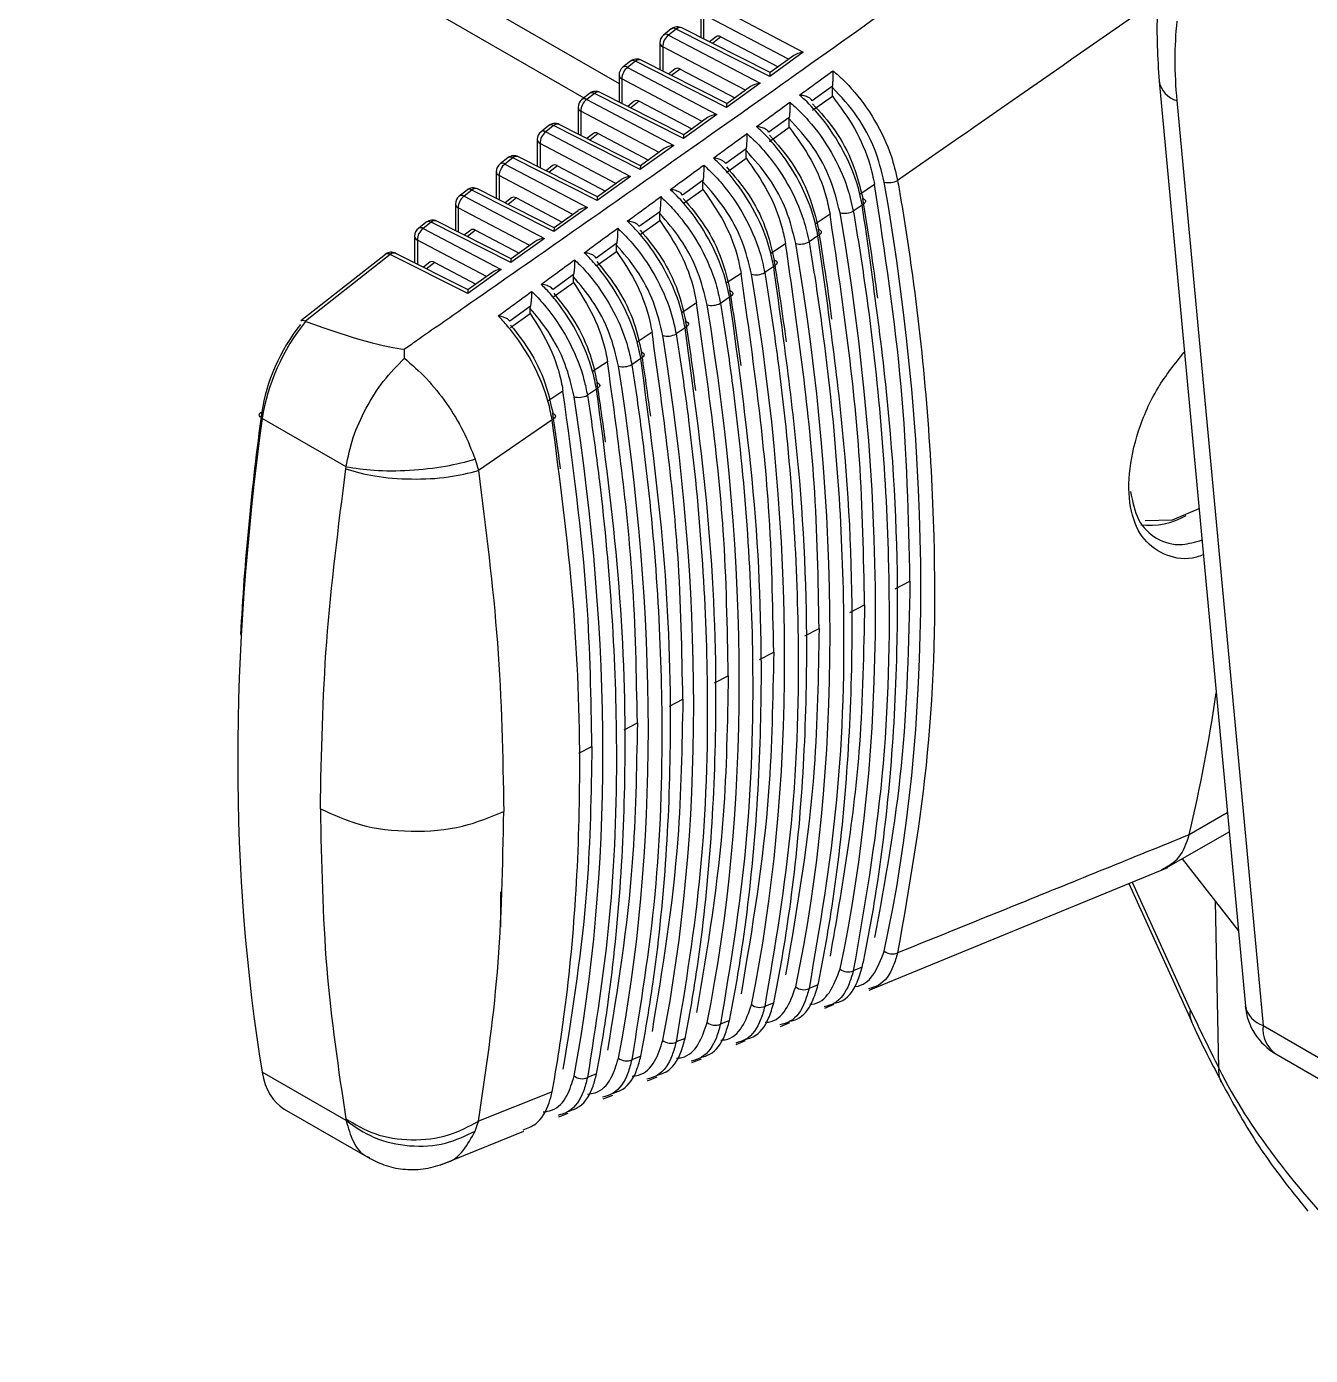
# Model space of a CAD drawing. Extents: x 11 to 120, y 2 to 94.
# Drawn here: x 84.204 to 85.508, y 13.135 to 14.484 of the extents above; entities that cross this region are included whole.
import ezdxf

# ---------------------------------------------------------------- set-up
doc = ezdxf.new("R2010")
doc.units = 0
doc.header["$MEASUREMENT"] = 0
doc.layers.add('OBJECT', color=7, linetype='CONTINUOUS')

msp = doc.modelspace()

# ---------------------------------------------------------------- linework, layer by layer
at = {"layer": 'OBJECT'}
for p, q in [((82.1959, 15.9332), (84.8059, 14.4265)), ((82.22, 15.884), (84.77, 14.4119)), ((84.889, 14.5007), (84.889, 14.4733)), ((84.8977, 14.5085), (84.993, 14.4583)), ((84.9781, 14.4512), (84.8918, 14.4967)), ((84.8918, 14.4967), (84.8918, 14.4718)), ((84.859, 14.482), (84.8512, 14.4758)), ((84.864, 14.4819), (84.8562, 14.4758)), ((84.8562, 14.4758), (84.9492, 14.4268)), ((84.959, 14.4338), (84.864, 14.4819)), ((84.9593, 14.4377), (84.8697, 14.483)), ((84.9045, 14.4741), (84.8978, 14.4688)), ((84.9094, 14.4741), (84.9008, 14.4673)), ((84.9094, 14.4741), (84.9674, 14.4435)), ((84.8474, 14.468), (84.8474, 14.4406)), ((84.9343, 14.4197), (84.8503, 14.4639)), ((84.8503, 14.4639), (84.8503, 14.4391)), ((84.993, 14.4583), (84.959, 14.4338)), ((84.8175, 14.4492), (84.8097, 14.4431)), ((84.8225, 14.4492), (84.8146, 14.443)), ((84.8146, 14.443), (84.9053, 14.3952)), ((84.9152, 14.4023), (84.8225, 14.4492)), ((84.9155, 14.4062), (84.8282, 14.4503)), ((84.9834, 14.455), (84.9593, 14.4377)), ((84.8059, 14.4352), (84.8059, 14.4079)), ((84.8904, 14.3881), (84.8087, 14.4312)), ((84.8087, 14.4312), (84.8087, 14.4065)), ((84.8629, 14.4414), (84.8563, 14.4361)), ((84.8679, 14.4413), (84.8593, 14.4346)), ((84.8679, 14.4413), (84.9236, 14.412)), ((84.776, 14.4165), (84.7681, 14.4104)), ((84.7809, 14.4165), (84.7731, 14.4103)), ((84.8713, 14.3708), (84.7809, 14.4165)), ((84.8717, 14.3746), (84.7867, 14.4176)), ((84.9492, 14.4268), (84.9152, 14.4023)), ((84.9396, 14.4235), (84.9155, 14.4061)), ((85.0226, 14.4239), (85.0021, 14.4089)), ((85.0226, 14.4227), (85.0226, 14.4239)), ((85.0226, 14.4137), (85.0226, 14.4227)), ((85.3545, 14.4289), (85.4422, 13.4893)), ((84.7643, 14.4025), (84.7643, 14.3752)), ((84.7731, 14.4103), (84.8615, 14.3637)), ((84.8214, 14.4086), (84.8147, 14.4034)), ((84.8263, 14.4086), (84.8178, 14.4019)), ((84.8263, 14.4086), (84.8797, 14.3804)), ((85.0026, 14.3994), (85.0226, 14.4137)), ((85.3725, 14.4092), (85.4602, 13.4696)), ((84.8466, 14.3566), (84.7672, 14.3985)), ((84.7672, 14.3985), (84.7672, 14.3738)), ((84.9053, 14.3952), (84.8713, 14.3708)), ((84.8958, 14.392), (84.8716, 14.3746)), ((84.9788, 14.392), (84.9582, 14.3771)), ((84.9787, 14.3907), (84.9788, 14.392)), ((84.9787, 14.3822), (84.9787, 14.3907)), ((84.7345, 14.3838), (84.7266, 14.3776)), ((84.7394, 14.3838), (84.7316, 14.3776)), ((84.7316, 14.3776), (84.8176, 14.3322)), ((84.8275, 14.3393), (84.7394, 14.3838)), ((84.8278, 14.3431), (84.7452, 14.3849)), ((84.7798, 14.3759), (84.7732, 14.3707)), ((84.7848, 14.3759), (84.7763, 14.3692)), ((84.7848, 14.3759), (84.8359, 14.3489)), ((84.9588, 14.3678), (84.9787, 14.3822)), ((84.7228, 14.3698), (84.7228, 14.3425)), ((84.8027, 14.3251), (84.7257, 14.3657)), ((84.7257, 14.3657), (84.7257, 14.3411)), ((84.8615, 14.3637), (84.8275, 14.3393)), ((84.693, 14.3511), (84.6851, 14.3449)), ((84.6979, 14.3511), (84.69, 14.3448)), ((84.7837, 14.3077), (84.6979, 14.3511)), ((84.784, 14.3116), (84.7037, 14.3522)), ((84.8519, 14.3605), (84.8278, 14.3431)), ((84.935, 14.3602), (84.9143, 14.3452)), ((84.9149, 14.3363), (84.9349, 14.3507)), ((84.9349, 14.3587), (84.935, 14.3602)), ((84.9349, 14.3507), (84.9349, 14.3587)), ((84.6812, 14.337), (84.6812, 14.3099)), ((84.69, 14.3448), (84.7738, 14.3007)), ((84.7383, 14.3432), (84.7317, 14.338)), ((84.7432, 14.3431), (84.7348, 14.3365)), ((84.7432, 14.3431), (84.792, 14.3174)), ((84.7589, 14.2936), (84.6841, 14.333)), ((84.6841, 14.333), (84.6841, 14.3084)), ((84.8176, 14.3322), (84.7837, 14.3077)), ((84.8081, 14.3289), (84.7839, 14.3116)), ((84.8912, 14.3283), (84.8704, 14.3132)), ((84.8911, 14.3267), (84.8912, 14.3283)), ((84.8911, 14.3191), (84.8911, 14.3267)), ((85.0655, 14.3239), (85.0505, 14.3139)), ((84.6515, 14.3184), (84.6435, 14.3122)), ((84.6564, 14.3184), (84.6485, 14.3121)), ((84.6485, 14.3121), (84.73, 14.2691)), ((84.7398, 14.2762), (84.6564, 14.3184)), ((84.7401, 14.2801), (84.6622, 14.3195)), ((84.6967, 14.3104), (84.6902, 14.3053)), ((84.7017, 14.3104), (84.6933, 14.3038)), ((84.7017, 14.3104), (84.7482, 14.2859)), ((84.8711, 14.3048), (84.8911, 14.3191)), ((84.6397, 14.3043), (84.6397, 14.2772)), ((84.7151, 14.262), (84.6426, 14.3003)), ((84.6426, 14.3003), (84.6426, 14.2757)), ((84.7738, 14.3007), (84.7398, 14.2762)), ((84.7642, 14.2974), (84.7401, 14.2801)), ((84.8474, 14.2964), (84.8265, 14.2812)), ((84.8472, 14.2946), (84.8474, 14.2964)), ((84.8472, 14.2876), (84.8472, 14.2946)), ((85.053, 14.3032), (85.0439, 14.2969)), ((84.61, 14.2857), (84.602, 14.2794)), ((84.6149, 14.2857), (84.6069, 14.2794)), ((84.696, 14.2447), (84.6149, 14.2857)), ((84.6963, 14.2486), (84.6207, 14.2868)), ((84.8272, 14.2733), (84.8472, 14.2876)), ((85.0203, 14.2938), (85.0053, 14.2838)), ((84.5982, 14.2716), (84.5982, 14.2445)), ((84.6712, 14.2305), (84.601, 14.2675)), ((84.601, 14.2675), (84.601, 14.243)), ((84.6069, 14.2794), (84.6861, 14.2376)), ((84.6552, 14.2777), (84.6487, 14.2726)), ((84.6601, 14.2777), (84.6518, 14.2711)), ((84.6601, 14.2777), (84.7044, 14.2543)), ((84.73, 14.2691), (84.696, 14.2447)), ((85.008, 14.272), (84.9989, 14.2657)), ((84.6525, 14.217), (84.5792, 14.2541)), ((84.7204, 14.2659), (84.6963, 14.2485)), ((84.8035, 14.2645), (84.7827, 14.2492)), ((84.7834, 14.2417), (84.8034, 14.2561)), ((84.8034, 14.2625), (84.8035, 14.2645)), ((84.8034, 14.2561), (84.8034, 14.2625)), ((84.9751, 14.2638), (84.9601, 14.2538)), ((84.5685, 14.253), (84.4827, 14.1854)), ((84.5734, 14.253), (84.4872, 14.1851)), ((84.6521, 14.2132), (84.5734, 14.253)), ((84.6136, 14.245), (84.6072, 14.2399)), ((84.6186, 14.2449), (84.6103, 14.2384)), ((84.6186, 14.2449), (84.6605, 14.2228)), ((84.963, 14.2408), (84.9539, 14.2345)), ((84.6861, 14.2376), (84.6521, 14.2132)), ((84.6766, 14.2344), (84.6524, 14.217)), ((84.7597, 14.2325), (84.7388, 14.2172)), ((84.7595, 14.2304), (84.7597, 14.2325)), ((84.7595, 14.2246), (84.7595, 14.2304)), ((84.9299, 14.2337), (84.9148, 14.2237)), ((84.7396, 14.2102), (84.7595, 14.2246)), ((84.7159, 14.2005), (84.6949, 14.1851)), ((84.7157, 14.1982), (84.7159, 14.2005)), ((84.8847, 14.2038), (84.8696, 14.1938)), ((84.9181, 14.2097), (84.9089, 14.2033)), ((84.6957, 14.1787), (84.7157, 14.193)), ((84.7157, 14.193), (84.7157, 14.1982)), ((84.4872, 14.1851), (84.4875, 14.1849)), ((84.8394, 14.1739), (84.8243, 14.1639)), ((84.873, 14.1785), (84.8639, 14.1722)), ((84.5878, 14.1476), (84.5879, 14.157)), ((84.828, 14.1474), (84.8188, 14.141)), ((84.7942, 14.144), (84.779, 14.134)), ((84.7489, 14.1142), (84.7335, 14.1041)), ((84.783, 14.1162), (84.7738, 14.1099)), ((84.5286, 14.0373), (84.4434, 14.0865)), ((84.7379, 14.0851), (84.663, 14.0334)), ((84.6597, 14.045), (84.663, 14.0334)), ((84.5283, 14.0351), (84.5286, 14.0373)), ((85.0864, 13.9132), (85.1015, 13.9211)), ((85.0405, 13.8894), (85.0553, 13.8971)), ((84.9946, 13.8656), (85.0091, 13.8731)), ((84.9487, 13.8417), (84.963, 13.8491)), ((84.9028, 13.8179), (84.9168, 13.8251)), ((84.857, 13.794), (84.8707, 13.8011)), ((84.8111, 13.7702), (84.8245, 13.7771)), ((84.7652, 13.7463), (84.7783, 13.7531)), ((85.4239, 13.6857), (85.3851, 13.6633)), ((85.3624, 13.6301), (85.4257, 13.6666)), ((85.3851, 13.6633), (85.3852, 13.6635)), ((85.378, 13.6391), (85.435, 13.5664)), ((85.06, 13.5058), (85.3634, 13.6301)), ((85.3238, 13.6139), (85.3874, 13.4742)), ((85.3272, 13.6152), (85.3863, 13.4856)), ((84.6856, 13.6057), (84.6856, 13.5698)), ((85.4152, 13.4265), (85.4118, 13.596)), ((85.053, 13.529), (85.0439, 13.5254)), ((85.008, 13.5109), (84.9989, 13.5073)), ((84.963, 13.4928), (84.9539, 13.4891)), ((85.015, 13.4874), (85.0245, 13.4913)), ((84.9181, 13.4747), (84.9089, 13.471)), ((84.9699, 13.4689), (84.9795, 13.4729)), ((85.4602, 13.4696), (85.6655, 13.3511)), ((84.873, 13.4566), (84.8639, 13.453)), ((84.9249, 13.4505), (84.9345, 13.4544)), ((84.828, 13.4386), (84.8188, 13.4349)), ((84.8799, 13.4321), (84.8895, 13.436)), ((85.4732, 13.441), (85.6784, 13.3225)), ((84.5286, 13.3731), (84.4434, 13.4223)), ((84.783, 13.4205), (84.7738, 13.4168)), ((84.8349, 13.4136), (84.8445, 13.4176)), ((84.7379, 13.4025), (84.663, 13.3725)), ((84.7898, 13.3952), (84.7995, 13.3991)), ((84.4657, 13.3849), (84.5524, 13.3349)), ((84.7446, 13.3769), (84.7543, 13.3808)), ((84.5283, 13.3749), (84.5286, 13.3731)), ((84.6597, 13.3625), (84.663, 13.3725)), ((84.6249, 13.3282), (84.7092, 13.3625))]:
    msp.add_line(p, q, dxfattribs=at)
at = {"layer": 'OBJECT', "flags": 128}
for points in [[(85.0536, 14.3097), (85.0548, 14.3092), (85.0557, 14.3085), (85.0562, 14.3077), (85.0563, 14.3068), (85.056, 14.3059), (85.0554, 14.305), (85.0543, 14.304), (85.053, 14.3032)], [(85.0086, 14.2786), (85.0098, 14.278), (85.0107, 14.2773), (85.0113, 14.2765), (85.0114, 14.2756), (85.0111, 14.2747), (85.0104, 14.2738), (85.0094, 14.2729), (85.008, 14.272)], [(84.9636, 14.2474), (84.9649, 14.2469), (84.9658, 14.2462), (84.9663, 14.2454), (84.9664, 14.2445), (84.9661, 14.2435), (84.9654, 14.2426), (84.9644, 14.2417), (84.963, 14.2408)], [(84.9186, 14.2163), (84.9199, 14.2157), (84.9208, 14.215), (84.9213, 14.2142), (84.9214, 14.2133), (84.9211, 14.2124), (84.9204, 14.2114), (84.9194, 14.2105), (84.9181, 14.2097)], [(84.8736, 14.1851), (84.8749, 14.1846), (84.8758, 14.1839), (84.8763, 14.183), (84.8764, 14.1821), (84.8761, 14.1812), (84.8754, 14.1803), (84.8744, 14.1793), (84.873, 14.1785)], [(84.8286, 14.154), (84.8298, 14.1534), (84.8307, 14.1527), (84.8312, 14.1519), (84.8314, 14.151), (84.8311, 14.1501), (84.8304, 14.1491), (84.8294, 14.1482), (84.828, 14.1474)], [(84.7835, 14.1229), (84.7848, 14.1223), (84.7857, 14.1216), (84.7862, 14.1208), (84.7863, 14.1199), (84.786, 14.1189), (84.7854, 14.118), (84.7843, 14.1171), (84.783, 14.1162)], [(84.4434, 14.0865), (84.4422, 14.0873), (84.4412, 14.0881), (84.4407, 14.089), (84.4404, 14.0899), (84.4405, 14.0908), (84.441, 14.0916), (84.4418, 14.0923), (84.4429, 14.0929)], [(84.7385, 14.0918), (84.7397, 14.0912), (84.7406, 14.0905), (84.7411, 14.0897), (84.7412, 14.0887), (84.741, 14.0878), (84.7403, 14.0868), (84.7393, 14.0859), (84.7379, 14.0851)], [(85.395, 13.9947), (85.368, 13.9829), (85.3404, 13.9823)]]:
    msp.add_lwpolyline(points, dxfattribs=at)
at = {"layer": 'OBJECT'}
for centre, radius, start, end in [((84.8652, 14.4741), 0.01, 63.1776, 128.2361), ((84.8574, 14.468), 0.01, 128.2361, 180), ((84.8651, 14.4639), 0.0149, 127.0592, 180.0148), ((84.8537, 14.472), 0.00458, 56.7364, 122.2366), ((84.8614, 14.4781), 0.00458, 56.7315, 122.2415), ((84.8677, 14.4779), 0.00551, 68.9319, 133.0209), ((84.8522, 14.4683), 0.00479, 184.1315, 246.5158), ((84.8159, 14.4352), 0.01, 128.2361, 180), ((84.8236, 14.4312), 0.0149, 127.0585, 180.0165), ((84.8121, 14.4392), 0.00458, 56.7373, 122.2385), ((84.8237, 14.4414), 0.01, 63.1776, 128.2361), ((84.8199, 14.4454), 0.00458, 56.7265, 122.2493), ((84.8262, 14.4452), 0.00551, 68.9102, 133.0411), ((84.8107, 14.4356), 0.00479, 184.133, 246.5154), ((84.7822, 14.4087), 0.01, 63.1776, 128.2361), ((84.7784, 14.4127), 0.00458, 56.7373, 122.2385), ((84.7847, 14.4125), 0.00551, 68.9143, 133.037), ((85.3804, 14.4345), 0.0265, 192.2412, 252.6954), ((84.7743, 14.4025), 0.01, 128.2361, 180), ((84.7691, 14.4028), 0.00479, 184.1315, 246.5158), ((84.782, 14.3985), 0.0149, 127.0574, 180.0166), ((84.7706, 14.4065), 0.00458, 56.7324, 122.2406), ((84.7328, 14.3698), 0.01, 128.2361, 180), ((84.7405, 14.3657), 0.0149, 127.0585, 180.0165), ((84.729, 14.3737), 0.00458, 56.7373, 122.2399), ((84.7407, 14.376), 0.01, 63.1776, 128.2361), ((84.7369, 14.38), 0.00458, 56.7216, 122.2514), ((84.7432, 14.3798), 0.00551, 68.9283, 133.0245), ((84.7276, 14.3701), 0.00479, 184.1287, 246.5197), ((84.6992, 14.3433), 0.01, 63.1776, 128.2361), ((84.6954, 14.3473), 0.00458, 56.7373, 122.2385), ((84.7017, 14.3471), 0.00551, 68.9314, 133.0199), ((84.6912, 14.337), 0.01, 128.2361, 180), ((84.686, 14.3374), 0.00479, 184.1315, 246.5158), ((84.699, 14.333), 0.0149, 127.0583, 180.0157), ((84.6875, 14.341), 0.00458, 56.7324, 122.2406), ((85.0799, 14.3455), 0.0195, 256.6442, 297.5168), ((84.6497, 14.3043), 0.01, 128.2361, 180), ((84.6574, 14.3003), 0.0149, 127.0568, 180.0172), ((84.646, 14.3083), 0.00458, 56.7373, 122.2385), ((84.6577, 14.3106), 0.01, 63.1776, 128.2361), ((84.6539, 14.3146), 0.00458, 56.7265, 122.2493), ((84.6602, 14.3144), 0.00551, 68.9102, 133.0411), ((84.6445, 14.3046), 0.00479, 184.1218, 246.5254), ((85.035, 14.3142), 0.0194, 256.4172, 297.4923), ((84.6162, 14.2779), 0.01, 63.1776, 128.2361), ((84.6124, 14.2818), 0.00458, 56.7373, 122.2385), ((84.6187, 14.2817), 0.00551, 68.9143, 133.037), ((84.6082, 14.2716), 0.01, 128.2361, 180), ((84.6029, 14.2719), 0.00479, 184.133, 246.5154), ((84.6159, 14.2675), 0.0149, 127.0585, 180.0165), ((84.6044, 14.2755), 0.00458, 56.7216, 122.2514), ((84.5746, 14.2452), 0.01, 63.1776, 128.2361), ((84.5771, 14.2491), 0.00536, 67.9, 134.0528), ((84.99, 14.2829), 0.0194, 256.1931, 297.4638), ((84.5709, 14.2491), 0.00458, 56.7324, 122.2406), ((84.9451, 14.2516), 0.0193, 255.9721, 297.4301), ((84.9001, 14.2204), 0.0192, 255.7463, 297.4039), ((84.8551, 14.1891), 0.0191, 255.5182, 297.376), ((84.8101, 14.1579), 0.019, 255.2957, 297.3459), ((84.7651, 14.1267), 0.0189, 255.0729, 297.314), ((85.345, 14.0518), 0.0739, 262.918, 300.1989), ((83.8689, 14.0257), 1.5589, 346.5629, 351.9542), ((85.0836, 13.5557), 0.0132, 231.1955, 293.3664), ((85.0387, 13.5375), 0.0133, 231.369, 293.3953), ((84.9937, 13.5194), 0.0133, 231.5417, 293.4272), ((84.9486, 13.5014), 0.0133, 231.7159, 293.4597), ((85.4039, 13.4815), 0.0181, 166.7255, 203.9117), ((85.5044, 13.4951), 0.0625, 185.333, 240.0027), ((85.4681, 13.495), 0.0265, 192.2412, 252.6955), ((84.9036, 13.4833), 0.0133, 231.8859, 293.4946), ((85.4903, 13.466), 0.0303, 173.0952, 235.5933), ((84.8586, 13.4652), 0.0134, 232.0655, 293.5238), ((84.8135, 13.4472), 0.0134, 232.2381, 293.5589), ((84.7684, 13.4291), 0.0134, 232.4152, 293.5914), ((85.4399, 13.4233), 0.0249, 172.7802, 206.9052)]:
    msp.add_arc(centre, radius, start, end, dxfattribs=at)
for centre, major_axis, ratio, start_param, end_param in [((85.6807, 14.2716), (-0.2198, 0.3789), 0.577378, 0.66984, 0.896178), ((84.9098, 14.4656), (-0.00494, 0.00879), 0.568104, 5.562304, 6.372114), ((84.9942, 14.4505), (0.0141, 0.001), 0.559485, 1.619644, 2.406669), ((84.8683, 14.4329), (-0.00494, 0.00879), 0.568104, 5.562304, 6.372114), ((84.9602, 14.426), (-0.0009, 0.0117), 0.071971, 0.043681, 0.830706), ((84.9504, 14.419), (0.0141, 0.001), 0.559485, 1.619644, 2.406669), ((84.8267, 14.4001), (-0.00494, 0.00879), 0.568104, 5.562304, 6.372114), ((84.9164, 14.3945), (-0.0009, 0.0117), 0.071971, 0.043681, 0.830706), ((84.9066, 14.3874), (0.0141, 0.001), 0.559485, 1.619644, 2.406669), ((84.7852, 14.3674), (-0.00494, 0.00879), 0.568104, 5.562304, 6.372114), ((84.8627, 14.3559), (0.0141, 0.001), 0.559485, 1.619644, 2.406669), ((84.8726, 14.363), (-0.0009, 0.0117), 0.071971, 0.043681, 0.830706), ((84.7436, 14.3347), (-0.00494, 0.00879), 0.568104, 5.562304, 6.372114), ((84.8287, 14.3315), (-0.0009, 0.0117), 0.071971, 0.043681, 0.830706), ((84.8189, 14.3244), (0.0141, 0.001), 0.559485, 1.619644, 2.406669), ((83.5308, 14.8121), (-1.1233, 1.9121), 0.582398, 3.705236, 4.140027), ((84.7021, 14.3019), (-0.00494, 0.00879), 0.568104, 5.562304, 6.372114), ((84.7849, 14.2999), (-0.0009, 0.0117), 0.071971, 0.043681, 0.830706), ((83.5353, 14.8163), (-1.094, 1.9283), 0.572321, 4.094067, 4.145875), ((84.775, 14.2929), (0.0141, 0.001), 0.559485, 1.619644, 2.406669), ((83.487, 14.7868), (-1.1217, 1.9093), 0.582398, 3.708599, 4.136664), ((84.6606, 14.2692), (-0.00494, 0.00879), 0.568104, 5.562304, 6.372114), ((84.7312, 14.2613), (0.0141, 0.001), 0.559485, 1.619644, 2.406669), ((84.741, 14.2684), (-0.0009, 0.0117), 0.071971, 0.043681, 0.830706), ((83.4914, 14.791), (-1.0924, 1.9255), 0.572321, 4.095586, 4.14251), ((83.4432, 14.7615), (-1.12, 1.9065), 0.582398, 3.71197, 4.133293), ((84.619, 14.2365), (-0.00494, 0.00879), 0.568104, 5.562304, 6.372114), ((84.6972, 14.2369), (-0.0009, 0.0117), 0.071971, 0.043681, 0.830706), ((83.4476, 14.7657), (-1.0908, 1.9226), 0.572321, 4.096306, 4.139138), ((84.6874, 14.2298), (0.0141, 0.001), 0.559485, 1.619644, 2.406669), ((83.3993, 14.7362), (-1.1184, 1.9037), 0.582398, 3.715349, 4.129914), ((84.6534, 14.2054), (-0.0009, 0.0117), 0.071971, 0.043681, 0.830706), ((83.4037, 14.7404), (-1.0892, 1.9198), 0.572321, 4.096404, 4.135757), ((83.3555, 14.7109), (-1.1167, 1.9009), 0.582398, 3.718736, 4.126527), ((84.5154, 14.1231), (0.0508, 0.0976), 0.546171, 1.229091, 2.150624), ((84.5228, 14.1193), (0.0558, 0.1063), 0.548821, 1.215786, 2.152407), ((82.993, 15.0024), (1.6104, -0.8416), 0.051024, 5.927291, 6.168405), ((83.3599, 14.7151), (-1.0876, 1.917), 0.572321, 4.096009, 4.132368), ((83.3116, 14.6856), (-1.1151, 1.898), 0.582398, 3.722132, 4.123132), ((83.3161, 14.6898), (-1.086, 1.9142), 0.572321, 4.095216, 4.128971), ((83.2678, 14.6603), (-1.1135, 1.8952), 0.582398, 3.725535, 4.119729), ((83.2722, 14.6645), (-1.0844, 1.9113), 0.572321, 4.094096, 4.125565), ((83.2239, 14.6349), (-1.1118, 1.8924), 0.582398, 3.728947, 4.116317), ((85.9185, 14.7091), (1.0353, 1.9881), 0.546171, 2.150624, 2.267536), ((85.9259, 14.7052), (1.0403, 1.9967), 0.546312, 2.150718, 2.514227), ((83.2284, 14.6391), (-1.0828, 1.9085), 0.572321, 4.092705, 4.122152), ((84.5228, 13.4905), (0.0558, 0.1063), 0.548821, 2.515915, 3.11964)]:
    msp.add_ellipse(centre, major_axis=major_axis, ratio=ratio, start_param=start_param, end_param=end_param, dxfattribs=at)
for points, knots in [([(84.5879, 14.157), (84.592, 14.1598), (84.6124, 14.1741), (84.6984, 14.234), (84.8637, 14.3494), (85.0112, 14.4541), (85.0938, 14.5128)], [0, 0, 0, 0, 0.024148, 0.120739, 0.507103, 1, 1, 1, 1]), ([(85.3538, 14.5125), (85.3069, 14.4798), (85.2187, 14.4183), (85.1303, 14.3569), (85.0889, 14.3281)], [0, 0, 0, 0, 0.5319324, 1, 1, 1, 1]), ([(85.3546, 14.5219), (85.3539, 14.5144), (85.3512, 14.4845), (85.3531, 14.4527), (85.3545, 14.4289)], [0, 0, 0, 0, 0.251372, 1, 1, 1, 1]), ([(84.9892, 14.4148), (84.9939, 14.4182), (85.0052, 14.4264), (85.0165, 14.4347), (85.0231, 14.4395)], [0, 0, 0, 0, 0.412559, 1, 1, 1, 1]), ([(85.0231, 14.4395), (85.0231, 14.4395), (85.0232, 14.4384), (85.0232, 14.4358), (85.0231, 14.4315), (85.0229, 14.4271), (85.0227, 14.4249), (85.0226, 14.4239)], [0, 0, 0, 0, 0.007749, 0.250693, 0.570356, 0.807216, 1, 1, 1, 1]), ([(85.0231, 14.4395), (85.025, 14.438), (85.0315, 14.4325), (85.0468, 14.4171), (85.0666, 14.3898), (85.0822, 14.3568), (85.087, 14.3364), (85.0889, 14.3281)], [0, 0, 0, 0, 0.0597752, 0.2071601, 0.5014107, 0.7959341, 1, 1, 1, 1]), ([(85.0754, 14.3265), (85.0726, 14.3377), (85.067, 14.3601), (85.0484, 14.395), (85.0314, 14.4132), (85.0226, 14.4227)], [0, 0, 0, 0, 0.324207, 0.64849, 1, 1, 1, 1]), ([(84.9455, 14.3828), (84.9502, 14.3863), (84.9615, 14.3945), (84.9728, 14.4028), (84.9794, 14.4076)], [0, 0, 0, 0, 0.412531, 1, 1, 1, 1]), ([(84.9794, 14.4076), (84.9794, 14.4076), (84.9794, 14.4066), (84.9795, 14.404), (84.9794, 14.3998), (84.9792, 14.3954), (84.9789, 14.3931), (84.9788, 14.392)], [0, 0, 0, 0, 0.007814, 0.231079, 0.559206, 0.802814, 1, 1, 1, 1]), ([(84.9794, 14.4076), (84.9812, 14.406), (84.9877, 14.4005), (85.0028, 14.3849), (85.0225, 14.3575), (85.0376, 14.3247), (85.0421, 14.3048), (85.0439, 14.2969)], [0, 0, 0, 0, 0.059496, 0.20846, 0.505894, 0.803609, 1, 1, 1, 1]), ([(85.053, 14.3032), (85.0517, 14.3092), (85.0479, 14.3272), (85.0348, 14.3586), (85.0149, 14.3888), (84.9988, 14.4064), (84.991, 14.4132), (84.9892, 14.4148)], [0, 0, 0, 0, 0.148505, 0.448597, 0.748256, 0.940445, 1, 1, 1, 1]), ([(85.0021, 14.4089), (85.0017, 14.4096), (85.0009, 14.4109), (84.9981, 14.4127), (84.9942, 14.4141), (84.9909, 14.4147), (84.9893, 14.4148), (84.9892, 14.4148)], [0, 0, 0, 0, 0.199293, 0.397083, 0.700898, 0.992019, 1, 1, 1, 1]), ([(85.0026, 14.406), (85.0105, 14.3972), (85.0263, 14.3797), (85.0449, 14.3451), (85.0506, 14.3218), (85.0536, 14.3097)], [0, 0, 0, 0, 0.324373, 0.648691, 1, 1, 1, 1]), ([(85.0226, 14.4137), (85.0306, 14.403), (85.0465, 14.3817), (85.0601, 14.3495), (85.0641, 14.3307), (85.0655, 14.3239)], [0, 0, 0, 0, 0.390005, 0.779955, 1, 1, 1, 1]), ([(85.0304, 14.2953), (85.0276, 14.3065), (85.0222, 14.3289), (85.0038, 14.3634), (84.9872, 14.3815), (84.9787, 14.3907)], [0, 0, 0, 0, 0.328087, 0.656252, 1, 1, 1, 1]), ([(84.9018, 14.3509), (84.9064, 14.3543), (84.9177, 14.3626), (84.929, 14.3708), (84.9357, 14.3757)], [0, 0, 0, 0, 0.412496, 1, 1, 1, 1]), ([(84.9357, 14.3757), (84.9357, 14.3756), (84.9357, 14.3747), (84.9357, 14.3722), (84.9356, 14.3681), (84.9354, 14.3636), (84.9351, 14.3612), (84.935, 14.3602)], [0, 0, 0, 0, 0.0078825, 0.2106168, 0.547452, 0.7981673, 1, 1, 1, 1]), ([(84.9357, 14.3757), (84.9375, 14.3741), (84.9439, 14.3684), (84.9589, 14.3527), (84.9783, 14.325), (84.9929, 14.2927), (84.9973, 14.2732), (84.9989, 14.2657)], [0, 0, 0, 0, 0.0592181, 0.2098317, 0.5105953, 0.8116536, 1, 1, 1, 1]), ([(85.008, 14.272), (85.0068, 14.278), (85.003, 14.296), (84.99, 14.3274), (84.9704, 14.3573), (84.9546, 14.3746), (84.9473, 14.3812), (84.9455, 14.3828)], [0, 0, 0, 0, 0.150135, 0.453531, 0.756488, 0.940721, 1, 1, 1, 1]), ([(84.9582, 14.3771), (84.9578, 14.3777), (84.9568, 14.3792), (84.9536, 14.381), (84.9497, 14.3823), (84.9468, 14.3827), (84.9455, 14.3828), (84.9455, 14.3828)], [0, 0, 0, 0, 0.203485, 0.450054, 0.7731, 0.99194, 1, 1, 1, 1]), ([(84.9787, 14.3822), (84.9866, 14.3714), (85.0024, 14.3498), (85.0152, 14.3181), (85.019, 14.3), (85.0203, 14.2938)], [0, 0, 0, 0, 0.397555, 0.795054, 1, 1, 1, 1]), ([(84.9588, 14.374), (84.9666, 14.3651), (84.9823, 14.3473), (85.0003, 14.3131), (85.0058, 14.2902), (85.0086, 14.2786)], [0, 0, 0, 0, 0.328437, 0.656814, 1, 1, 1, 1]), ([(84.963, 14.2408), (84.9618, 14.2468), (84.958, 14.2648), (84.9451, 14.2962), (84.9259, 14.3257), (84.9105, 14.3428), (84.9035, 14.3493), (84.9018, 14.3509)], [0, 0, 0, 0, 0.151845, 0.458695, 0.765102, 0.940995, 1, 1, 1, 1]), ([(84.9143, 14.3452), (84.9139, 14.3458), (84.9129, 14.3472), (84.9096, 14.3491), (84.9058, 14.3503), (84.9029, 14.3508), (84.9018, 14.3509), (84.9018, 14.3509)], [0, 0, 0, 0, 0.20748, 0.460446, 0.790801, 0.991849, 1, 1, 1, 1]), ([(84.9854, 14.2641), (84.9827, 14.2753), (84.9773, 14.2978), (84.9592, 14.3318), (84.943, 14.3497), (84.9349, 14.3587)], [0, 0, 0, 0, 0.332168, 0.664412, 1, 1, 1, 1]), ([(84.9349, 14.3507), (84.9427, 14.3398), (84.9582, 14.3179), (84.9704, 14.2868), (84.974, 14.2693), (84.9751, 14.2638)], [0, 0, 0, 0, 0.405542, 0.811028, 1, 1, 1, 1]), ([(84.858, 14.3189), (84.8627, 14.3223), (84.874, 14.3306), (84.8853, 14.3388), (84.8919, 14.3437)], [0, 0, 0, 0, 0.412465, 1, 1, 1, 1]), ([(84.8919, 14.3437), (84.8919, 14.3437), (84.892, 14.3428), (84.892, 14.3404), (84.8919, 14.3363), (84.8916, 14.3318), (84.8913, 14.3294), (84.8912, 14.3283)], [0, 0, 0, 0, 0.0079497, 0.1892667, 0.5350694, 0.7932451, 1, 1, 1, 1]), ([(84.8919, 14.3437), (84.8937, 14.3421), (84.9001, 14.3364), (84.915, 14.3205), (84.9341, 14.2926), (84.9483, 14.2606), (84.9524, 14.2416), (84.9539, 14.2345)], [0, 0, 0, 0, 0.058943, 0.211284, 0.515533, 0.820091, 1, 1, 1, 1]), ([(84.9149, 14.342), (84.9227, 14.333), (84.9383, 14.315), (84.9558, 14.281), (84.961, 14.2586), (84.9636, 14.2474)], [0, 0, 0, 0, 0.332714, 0.665367, 1, 1, 1, 1]), ([(84.9404, 14.2329), (84.9377, 14.2442), (84.9323, 14.2666), (84.9145, 14.3002), (84.8988, 14.318), (84.8911, 14.3267)], [0, 0, 0, 0, 0.336461, 0.673002, 1, 1, 1, 1]), ([(85.1015, 13.9211), (85.1, 13.9863), (85.097, 14.1166), (85.076, 14.2549), (85.0655, 14.3239)], [0, 0, 0, 0, 0.500491, 1, 1, 1, 1]), ([(85.0889, 14.3281), (85.0899, 14.3222), (85.095, 14.2928), (85.1139, 14.1695), (85.1297, 13.9773), (85.1241, 13.7435), (85.1006, 13.6102), (85.0889, 13.5435)], [0, 0, 0, 0, 0.0206636, 0.1033312, 0.4348087, 0.7174044, 1, 1, 1, 1]), ([(84.8143, 14.2868), (84.819, 14.2902), (84.8303, 14.2985), (84.8416, 14.3068), (84.8482, 14.3117)], [0, 0, 0, 0, 0.412428, 1, 1, 1, 1]), ([(84.8482, 14.3117), (84.8482, 14.3116), (84.8482, 14.3109), (84.8482, 14.3086), (84.8481, 14.3046), (84.8478, 14.2999), (84.8475, 14.2975), (84.8474, 14.2964)], [0, 0, 0, 0, 0.008027, 0.167041, 0.522006, 0.788055, 1, 1, 1, 1]), ([(84.8482, 14.3117), (84.8499, 14.3101), (84.8562, 14.3043), (84.871, 14.2882), (84.89, 14.2601), (84.9036, 14.2285), (84.9075, 14.21), (84.9089, 14.2033)], [0, 0, 0, 0, 0.0586706, 0.212823, 0.5207278, 0.8289547, 1, 1, 1, 1]), ([(84.9181, 14.2097), (84.9168, 14.2156), (84.9131, 14.2337), (84.9003, 14.265), (84.8813, 14.2942), (84.8664, 14.311), (84.8597, 14.3173), (84.858, 14.3189)], [0, 0, 0, 0, 0.1536344, 0.4641048, 0.7741282, 0.941266, 1, 1, 1, 1]), ([(84.8704, 14.3132), (84.87, 14.3139), (84.869, 14.3153), (84.8657, 14.3172), (84.8618, 14.3184), (84.8591, 14.3188), (84.8581, 14.3189), (84.858, 14.3189)], [0, 0, 0, 0, 0.211696, 0.471314, 0.809145, 0.991767, 1, 1, 1, 1]), ([(84.8711, 14.3099), (84.8788, 14.3008), (84.8942, 14.2826), (84.9111, 14.2489), (84.9162, 14.227), (84.9186, 14.2163)], [0, 0, 0, 0, 0.337222, 0.674381, 1, 1, 1, 1]), ([(84.8911, 14.3191), (84.8987, 14.3081), (84.914, 14.2861), (84.9256, 14.2556), (84.9289, 14.2387), (84.9299, 14.2337)], [0, 0, 0, 0, 0.414011, 0.827965, 1, 1, 1, 1]), ([(84.8954, 14.2018), (84.8927, 14.213), (84.8874, 14.2354), (84.8699, 14.2687), (84.8546, 14.2862), (84.8472, 14.2946)], [0, 0, 0, 0, 0.3409859, 0.6820537, 1, 1, 1, 1]), ([(85.0439, 14.2969), (85.0449, 14.291), (85.0499, 14.2616), (85.0685, 14.1385), (85.0836, 13.9488), (85.0777, 13.7197), (85.0552, 13.5901), (85.0439, 13.5254)], [0, 0, 0, 0, 0.021019, 0.105106, 0.44228, 0.72114, 1, 1, 1, 1]), ([(85.053, 13.529), (85.054, 13.5338), (85.0589, 13.5575), (85.0772, 13.6593), (85.0921, 13.8321), (85.0864, 14.0688), (85.0641, 14.2251), (85.053, 14.3032)], [0, 0, 0, 0, 0.0209466, 0.1047452, 0.4407597, 0.7203798, 1, 1, 1, 1]), ([(84.873, 14.1785), (84.8718, 14.1845), (84.8682, 14.2025), (84.8554, 14.2339), (84.8368, 14.2627), (84.8222, 14.2792), (84.816, 14.2852), (84.8143, 14.2868)], [0, 0, 0, 0, 0.1555102, 0.469778, 0.7835905, 0.9415333, 1, 1, 1, 1]), ([(84.8265, 14.2812), (84.8261, 14.2819), (84.8251, 14.2833), (84.8217, 14.2852), (84.8179, 14.2863), (84.8152, 14.2867), (84.8143, 14.2868), (84.8143, 14.2868)], [0, 0, 0, 0, 0.216118, 0.482656, 0.828148, 0.991661, 1, 1, 1, 1]), ([(84.8472, 14.2876), (84.8548, 14.2765), (84.8699, 14.2542), (84.8807, 14.2244), (84.8838, 14.2081), (84.8847, 14.2038)], [0, 0, 0, 0, 0.423013, 0.845962, 1, 1, 1, 1]), ([(85.0553, 13.8971), (85.0544, 13.9459), (85.0522, 14.0739), (85.0325, 14.2098), (85.0203, 14.2938)], [0, 0, 0, 0, 0.38188, 1, 1, 1, 1]), ([(84.7706, 14.2547), (84.7752, 14.2582), (84.7865, 14.2665), (84.7978, 14.2748), (84.8045, 14.2796)], [0, 0, 0, 0, 0.412395, 1, 1, 1, 1]), ([(84.8045, 14.2796), (84.8045, 14.2796), (84.8045, 14.279), (84.8045, 14.2767), (84.8044, 14.2728), (84.804, 14.2681), (84.8037, 14.2656), (84.8035, 14.2645)], [0, 0, 0, 0, 0.008103, 0.143838, 0.508237, 0.782538, 1, 1, 1, 1]), ([(84.8045, 14.2796), (84.8062, 14.278), (84.8124, 14.2722), (84.8271, 14.2559), (84.8458, 14.2276), (84.8588, 14.1964), (84.8626, 14.1783), (84.8639, 14.1722)], [0, 0, 0, 0, 0.058402, 0.214452, 0.526192, 0.838269, 1, 1, 1, 1]), ([(84.8272, 14.2778), (84.8349, 14.2686), (84.8502, 14.2501), (84.8665, 14.2168), (84.8713, 14.1954), (84.8736, 14.1851)], [0, 0, 0, 0, 0.341979, 0.68389, 1, 1, 1, 1]), ([(85.008, 13.5109), (85.009, 13.5157), (85.0138, 13.5395), (85.0318, 13.6416), (85.046, 13.8126), (85.04, 14.0449), (85.0187, 14.1963), (85.008, 14.272)], [0, 0, 0, 0, 0.021311, 0.106568, 0.448432, 0.724216, 1, 1, 1, 1]), ([(84.828, 14.1474), (84.8268, 14.1533), (84.8232, 14.1713), (84.8105, 14.2027), (84.7922, 14.2311), (84.778, 14.2474), (84.7722, 14.2531), (84.7706, 14.2547)], [0, 0, 0, 0, 0.157483, 0.475733, 0.793525, 0.941799, 1, 1, 1, 1]), ([(84.7827, 14.2492), (84.7822, 14.2499), (84.7811, 14.2513), (84.7777, 14.2532), (84.774, 14.2543), (84.7714, 14.2547), (84.7706, 14.2547), (84.7706, 14.2547)], [0, 0, 0, 0, 0.220763, 0.494549, 0.847831, 0.991565, 1, 1, 1, 1]), ([(84.8503, 14.1706), (84.8477, 14.1818), (84.8425, 14.2043), (84.8253, 14.2371), (84.8104, 14.2544), (84.8034, 14.2625)], [0, 0, 0, 0, 0.345759, 0.691604, 1, 1, 1, 1]), ([(84.8034, 14.2561), (84.8108, 14.2448), (84.8257, 14.2224), (84.8358, 14.1932), (84.8387, 14.1776), (84.8394, 14.1739)], [0, 0, 0, 0, 0.4326, 0.86514, 1, 1, 1, 1]), ([(85.0091, 13.8731), (85.0083, 13.9219), (85.0061, 14.0479), (84.9869, 14.1818), (84.9751, 14.2638)], [0, 0, 0, 0, 0.387367, 1, 1, 1, 1]), ([(84.9989, 14.2657), (84.9999, 14.2598), (85.0048, 14.2304), (85.0231, 14.1074), (85.0374, 13.9203), (85.0313, 13.6959), (85.0097, 13.5701), (84.9989, 13.5073)], [0, 0, 0, 0, 0.021386, 0.106942, 0.450009, 0.725004, 1, 1, 1, 1]), ([(84.7268, 14.2226), (84.7315, 14.2261), (84.7428, 14.2344), (84.7541, 14.2427), (84.7608, 14.2475)], [0, 0, 0, 0, 0.412352, 1, 1, 1, 1]), ([(84.7608, 14.2475), (84.7608, 14.2475), (84.7608, 14.247), (84.7608, 14.2448), (84.7606, 14.241), (84.7603, 14.2362), (84.7599, 14.2336), (84.7597, 14.2325)], [0, 0, 0, 0, 0.008214, 0.11971, 0.493733, 0.77673, 1, 1, 1, 1]), ([(84.7608, 14.2475), (84.7624, 14.2459), (84.7686, 14.24), (84.7831, 14.2236), (84.8016, 14.1951), (84.8141, 14.1643), (84.8177, 14.1467), (84.8188, 14.141)], [0, 0, 0, 0, 0.058136, 0.216179, 0.531949, 0.848067, 1, 1, 1, 1]), ([(84.7834, 14.2457), (84.791, 14.2363), (84.8062, 14.2176), (84.8219, 14.1847), (84.8264, 14.1638), (84.8286, 14.154)], [0, 0, 0, 0, 0.347004, 0.693942, 1, 1, 1, 1]), ([(84.963, 13.4928), (84.964, 13.4976), (84.9688, 13.5214), (84.9864, 13.6238), (84.9999, 13.7931), (84.9936, 14.0211), (84.9732, 14.1676), (84.963, 14.2408)], [0, 0, 0, 0, 0.0216885, 0.1084547, 0.456373, 0.7281864, 1, 1, 1, 1]), ([(84.8053, 14.1395), (84.8027, 14.1507), (84.7975, 14.1731), (84.7806, 14.2054), (84.7662, 14.2226), (84.7595, 14.2304)], [0, 0, 0, 0, 0.350807, 0.701697, 1, 1, 1, 1]), ([(84.963, 13.8491), (84.9621, 13.8979), (84.9599, 14.022), (84.9412, 14.1538), (84.9299, 14.2337)], [0, 0, 0, 0, 0.393082, 1, 1, 1, 1]), ([(84.9539, 14.2345), (84.9549, 14.2287), (84.9597, 14.1993), (84.9776, 14.0764), (84.9913, 13.8918), (84.9848, 13.6721), (84.9642, 13.5501), (84.9539, 13.4891)], [0, 0, 0, 0, 0.021766, 0.108843, 0.45801, 0.729005, 1, 1, 1, 1]), ([(84.6831, 14.1905), (84.6878, 14.1939), (84.6991, 14.2022), (84.7104, 14.2105), (84.717, 14.2154)], [0, 0, 0, 0, 0.412313, 1, 1, 1, 1]), ([(84.717, 14.2154), (84.717, 14.2154), (84.717, 14.215), (84.717, 14.2129), (84.7169, 14.2091), (84.7165, 14.2043), (84.7161, 14.2017), (84.7159, 14.2005)], [0, 0, 0, 0, 0.008288, 0.094565, 0.478398, 0.770551, 1, 1, 1, 1]), ([(84.717, 14.2154), (84.7187, 14.2138), (84.7248, 14.2078), (84.7391, 14.1912), (84.7574, 14.1626), (84.7693, 14.1322), (84.7727, 14.1151), (84.7738, 14.1099)], [0, 0, 0, 0, 0.0578731, 0.218012, 0.5380172, 0.8583869, 1, 1, 1, 1]), ([(84.783, 14.1162), (84.7818, 14.1222), (84.7782, 14.1401), (84.7656, 14.1716), (84.7476, 14.1996), (84.7339, 14.2156), (84.7285, 14.221), (84.7268, 14.2226)], [0, 0, 0, 0, 0.159552, 0.48199, 0.803962, 0.94206, 1, 1, 1, 1]), ([(84.7388, 14.2172), (84.7383, 14.2178), (84.7372, 14.2192), (84.7337, 14.2211), (84.73, 14.2222), (84.7276, 14.2225), (84.7269, 14.2226), (84.7268, 14.2226)], [0, 0, 0, 0, 0.225627, 0.506972, 0.868213, 0.991459, 1, 1, 1, 1]), ([(84.7396, 14.2135), (84.7471, 14.2041), (84.7621, 14.1851), (84.7772, 14.1526), (84.7816, 14.1322), (84.7835, 14.1229)], [0, 0, 0, 0, 0.3523261, 0.704581, 1, 1, 1, 1]), ([(84.7595, 14.2246), (84.7668, 14.2132), (84.7814, 14.1905), (84.7909, 14.162), (84.7936, 14.1471), (84.7942, 14.144)], [0, 0, 0, 0, 0.442846, 0.885629, 1, 1, 1, 1]), ([(84.9168, 13.8251), (84.916, 13.8739), (84.9138, 13.9962), (84.8956, 14.1258), (84.8847, 14.2038)], [0, 0, 0, 0, 0.399041, 1, 1, 1, 1]), ([(84.9089, 14.2033), (84.9099, 14.1975), (84.9146, 14.1681), (84.9322, 14.0454), (84.9451, 13.8634), (84.9384, 13.6483), (84.9187, 13.5301), (84.9089, 13.471)], [0, 0, 0, 0, 0.02216, 0.110812, 0.466297, 0.733148, 1, 1, 1, 1]), ([(84.9181, 13.4747), (84.919, 13.4795), (84.9237, 13.5034), (84.941, 13.606), (84.9538, 13.7736), (84.9473, 13.9972), (84.9278, 14.1389), (84.9181, 14.2097)], [0, 0, 0, 0, 0.022079, 0.110409, 0.464597, 0.732299, 1, 1, 1, 1]), ([(84.7379, 14.0851), (84.7367, 14.091), (84.7332, 14.109), (84.7206, 14.1404), (84.703, 14.1681), (84.6897, 14.1837), (84.6847, 14.1889), (84.6831, 14.1905)], [0, 0, 0, 0, 0.161729, 0.488571, 0.814942, 0.942319, 1, 1, 1, 1]), ([(84.6949, 14.1851), (84.6943, 14.1858), (84.6932, 14.1872), (84.6896, 14.189), (84.686, 14.19), (84.6837, 14.1904), (84.6832, 14.1905), (84.6831, 14.1905)], [0, 0, 0, 0, 0.236909, 0.528785, 0.900012, 0.991346, 1, 1, 1, 1]), ([(84.7602, 14.1084), (84.7576, 14.1196), (84.7525, 14.142), (84.7359, 14.1738), (84.7219, 14.1907), (84.7157, 14.1982)], [0, 0, 0, 0, 0.356147, 0.712376, 1, 1, 1, 1]), ([(84.7157, 14.193), (84.7229, 14.1816), (84.7372, 14.1587), (84.746, 14.1309), (84.7485, 14.1166), (84.7489, 14.1142)], [0, 0, 0, 0, 0.453827, 0.90759, 1, 1, 1, 1]), ([(84.4872, 14.1851), (84.4864, 14.1854), (84.4849, 14.186), (84.4833, 14.186), (84.4829, 14.1855), (84.4828, 14.1853)], [0, 0, 0, 0, 0.4113638, 0.8226332, 1, 1, 1, 1]), ([(84.6957, 14.1813), (84.7032, 14.1717), (84.718, 14.1526), (84.7325, 14.1204), (84.7366, 14.1006), (84.7385, 14.0918)], [0, 0, 0, 0, 0.357965, 0.715857, 1, 1, 1, 1]), ([(84.8707, 13.8011), (84.8698, 13.8499), (84.8677, 13.9703), (84.85, 14.098), (84.8394, 14.1739)], [0, 0, 0, 0, 0.4052593, 1, 1, 1, 1]), ([(84.873, 13.4566), (84.874, 13.4614), (84.8786, 13.4854), (84.8955, 13.5883), (84.9077, 13.7541), (84.9009, 13.9734), (84.8823, 14.1101), (84.873, 14.1785)], [0, 0, 0, 0, 0.022484, 0.112433, 0.473119, 0.736559, 1, 1, 1, 1]), ([(84.8639, 14.1722), (84.8648, 14.1663), (84.8695, 14.137), (84.8867, 14.0143), (84.899, 13.8349), (84.892, 13.6245), (84.8733, 13.5101), (84.8639, 13.453)], [0, 0, 0, 0, 0.022568, 0.112852, 0.474885, 0.737443, 1, 1, 1, 1]), ([(84.5286, 14.0373), (84.5306, 14.0471), (84.5347, 14.0669), (84.5482, 14.097), (84.566, 14.1253), (84.5805, 14.1402), (84.5878, 14.1476)], [0, 0, 0, 0, 0.250001, 0.499999, 0.750001, 1, 1, 1, 1]), ([(84.5878, 14.1476), (84.5954, 14.141), (84.6105, 14.1279), (84.6311, 14.1019), (84.6485, 14.0735), (84.656, 14.0545), (84.6597, 14.045)], [0, 0, 0, 0, 0.2499997, 0.4999993, 0.7500001, 1, 1, 1, 1]), ([(84.828, 13.4386), (84.8289, 13.4434), (84.8334, 13.4674), (84.8501, 13.5706), (84.8616, 13.7346), (84.8545, 13.9495), (84.8368, 14.0814), (84.828, 14.1474)], [0, 0, 0, 0, 0.022904, 0.114532, 0.481956, 0.740978, 1, 1, 1, 1]), ([(85.3994, 13.9479), (85.3971, 13.947), (85.3832, 13.9419), (85.3612, 13.946), (85.3379, 13.9614), (85.3247, 13.9907), (85.3226, 14.0295), (85.3321, 14.0736), (85.3513, 14.1178), (85.3708, 14.142), (85.3802, 14.1538)], [0, 0, 0, 0, 0.02735, 0.166448, 0.305711, 0.445603, 0.586056, 0.726751, 0.867348, 1, 1, 1, 1]), ([(84.8245, 13.7771), (84.8236, 13.826), (84.8215, 13.9445), (84.8043, 14.0701), (84.7942, 14.144)], [0, 0, 0, 0, 0.411755, 1, 1, 1, 1]), ([(84.8188, 14.141), (84.8198, 14.1351), (84.8243, 14.1058), (84.8412, 13.9833), (84.8528, 13.8064), (84.8456, 13.6007), (84.8277, 13.4901), (84.8188, 13.4349)], [0, 0, 0, 0, 0.022991, 0.114969, 0.483793, 0.741896, 1, 1, 1, 1]), ([(84.7783, 13.7531), (84.7775, 13.802), (84.7754, 13.9188), (84.7587, 14.0424), (84.7489, 14.1142)], [0, 0, 0, 0, 0.418548, 1, 1, 1, 1]), ([(84.7738, 14.1099), (84.7747, 14.104), (84.7792, 14.0747), (84.7957, 13.9523), (84.8066, 13.778), (84.7991, 13.5768), (84.7822, 13.4702), (84.7738, 13.4168)], [0, 0, 0, 0, 0.02343, 0.117164, 0.493037, 0.746519, 1, 1, 1, 1]), ([(84.783, 13.4205), (84.7839, 13.4253), (84.7883, 13.4494), (84.8046, 13.5529), (84.8154, 13.7151), (84.8082, 13.9257), (84.7914, 14.0527), (84.783, 14.1162)], [0, 0, 0, 0, 0.023339, 0.116711, 0.491126, 0.745563, 1, 1, 1, 1]), ([(84.7379, 13.4025), (84.7388, 13.4073), (84.7431, 13.4315), (84.7591, 13.5351), (84.7693, 13.6956), (84.7618, 13.9018), (84.7459, 14.024), (84.7379, 14.0851)], [0, 0, 0, 0, 0.0237916, 0.1189728, 0.500647, 0.7503236, 1, 1, 1, 1]), ([(84.5286, 14.0373), (84.5377, 14.0359), (84.5566, 14.0329), (84.5929, 14.0333), (84.6298, 14.0372), (84.65, 14.0424), (84.6597, 14.045)], [0, 0, 0, 0, 0.241561, 0.499999, 0.758437, 1, 1, 1, 1]), ([(84.5024, 13.69), (84.5035, 13.746), (84.5057, 13.858), (84.5208, 13.9761), (84.5283, 14.0351)], [0, 0, 0, 0, 0.5, 1, 1, 1, 1]), ([(84.5283, 14.0351), (84.5377, 14.0324), (84.5573, 14.0269), (84.5949, 14.0241), (84.6329, 14.0259), (84.6532, 14.031), (84.663, 14.0334)], [0, 0, 0, 0, 0.24117, 0.5, 0.758828, 1, 1, 1, 1]), ([(84.663, 14.0334), (84.6705, 13.9745), (84.6856, 13.8559), (84.6877, 13.7437), (84.6888, 13.6872)], [0, 0, 0, 0, 0.496376, 1, 1, 1, 1]), ([(85.3255, 14.0121), (85.3276, 14.002), (85.3319, 13.9812), (85.351, 13.9631), (85.3738, 13.9559), (85.3913, 13.9609), (85.398, 13.9628)], [0, 0, 0, 0, 0.264918, 0.54458, 0.824297, 1, 1, 1, 1]), ([(85.1015, 13.9211), (85.1, 13.8576), (85.097, 13.7307), (85.076, 13.6162), (85.0655, 13.559)], [0, 0, 0, 0, 0.500491, 1, 1, 1, 1]), ([(85.0553, 13.8971), (85.0544, 13.8492), (85.0522, 13.7239), (85.0325, 13.6103), (85.0203, 13.5401)], [0, 0, 0, 0, 0.38188, 1, 1, 1, 1]), ([(85.0091, 13.8731), (85.0083, 13.8253), (85.0061, 13.7018), (84.9869, 13.5897), (84.9751, 13.5211)], [0, 0, 0, 0, 0.387367, 1, 1, 1, 1]), ([(84.963, 13.8491), (84.9621, 13.8013), (84.9599, 13.6796), (84.9412, 13.5691), (84.9299, 13.502)], [0, 0, 0, 0, 0.393082, 1, 1, 1, 1]), ([(84.9168, 13.8251), (84.916, 13.7773), (84.9138, 13.6575), (84.8956, 13.5485), (84.8847, 13.4829)], [0, 0, 0, 0, 0.399041, 1, 1, 1, 1]), ([(84.8707, 13.8011), (84.8698, 13.7533), (84.8677, 13.6353), (84.85, 13.5278), (84.8394, 13.4638)], [0, 0, 0, 0, 0.4052593, 1, 1, 1, 1]), ([(84.8245, 13.7771), (84.8236, 13.7293), (84.8215, 13.6131), (84.8043, 13.507), (84.7942, 13.4447)], [0, 0, 0, 0, 0.411755, 1, 1, 1, 1]), ([(84.7783, 13.7531), (84.7775, 13.7053), (84.7754, 13.5908), (84.7587, 13.4863), (84.7489, 13.4254)], [0, 0, 0, 0, 0.418548, 1, 1, 1, 1]), ([(84.5024, 13.69), (84.5153, 13.684), (84.5422, 13.6715), (84.5946, 13.6653), (84.6474, 13.6699), (84.6754, 13.6816), (84.6888, 13.6872)], [0, 0, 0, 0, 0.240773, 0.5, 0.759226, 1, 1, 1, 1]), ([(84.5024, 13.69), (84.5035, 13.6353), (84.5057, 13.5259), (84.5208, 13.4252), (84.5283, 13.3749)], [0, 0, 0, 0, 0.5, 1, 1, 1, 1]), ([(84.663, 13.3725), (84.6705, 13.4223), (84.6856, 13.5225), (84.6877, 13.6321), (84.6888, 13.6872)], [0, 0, 0, 0, 0.496376, 1, 1, 1, 1]), ([(85.3852, 13.6635), (85.3278, 13.6402), (85.2291, 13.6001), (85.1303, 13.5602), (85.0889, 13.5435)], [0, 0, 0, 0, 0.58145, 1, 1, 1, 1]), ([(85.3572, 13.6281), (85.3636, 13.6316), (85.3768, 13.6387), (85.3823, 13.655), (85.3851, 13.6633)], [0, 0, 0, 0, 0.4915933, 1, 1, 1, 1]), ([(85.0447, 13.5095), (85.0451, 13.5095), (85.0533, 13.5096), (85.0659, 13.5203), (85.0721, 13.5367), (85.0754, 13.5453)], [0, 0, 0, 0, 0.023078, 0.484566, 1, 1, 1, 1]), ([(85.0889, 13.5435), (85.0876, 13.539), (85.0835, 13.5253), (85.074, 13.5111), (85.0628, 13.508), (85.0595, 13.5071)], [0, 0, 0, 0, 0.257655, 0.777097, 1, 1, 1, 1]), ([(84.9996, 13.4913), (85.0004, 13.4913), (85.0089, 13.4915), (85.0214, 13.5025), (85.0273, 13.5188), (85.0304, 13.5272)], [0, 0, 0, 0, 0.044312, 0.503865, 1, 1, 1, 1]), ([(85.0439, 13.5254), (85.0426, 13.5208), (85.0386, 13.5071), (85.0291, 13.4928), (85.0179, 13.4897), (85.0144, 13.4887)], [0, 0, 0, 0, 0.256322, 0.773094, 1, 1, 1, 1]), ([(85.0242, 13.4923), (85.0264, 13.4928), (85.0364, 13.4949), (85.0466, 13.5083), (85.0511, 13.5231), (85.053, 13.529)], [0, 0, 0, 0, 0.1455101, 0.6591383, 1, 1, 1, 1]), ([(84.9545, 13.4731), (84.9556, 13.4731), (84.9644, 13.4735), (84.9768, 13.4848), (84.9825, 13.5008), (84.9854, 13.509)], [0, 0, 0, 0, 0.065779, 0.523428, 1, 1, 1, 1]), ([(84.9989, 13.5073), (84.9976, 13.5027), (84.9937, 13.4889), (84.9842, 13.4745), (84.9729, 13.4713), (84.9694, 13.4703)], [0, 0, 0, 0, 0.255062, 0.769307, 1, 1, 1, 1]), ([(84.9791, 13.474), (84.9816, 13.4746), (84.9919, 13.477), (85.0019, 13.4906), (85.0063, 13.5052), (85.008, 13.5109)], [0, 0, 0, 0, 0.16692, 0.678095, 1, 1, 1, 1]), ([(84.9094, 13.4549), (84.9109, 13.455), (84.92, 13.4555), (84.9322, 13.467), (84.9377, 13.4829), (84.9404, 13.4909)], [0, 0, 0, 0, 0.087475, 0.543267, 1, 1, 1, 1]), ([(84.9539, 13.4891), (84.9527, 13.4846), (84.9488, 13.4708), (84.9392, 13.4562), (84.9279, 13.4529), (84.9244, 13.4519)], [0, 0, 0, 0, 0.253876, 0.765727, 1, 1, 1, 1]), ([(84.934, 13.4557), (84.9369, 13.4564), (84.9474, 13.4591), (84.9573, 13.473), (84.9615, 13.4874), (84.963, 13.4928)], [0, 0, 0, 0, 0.188372, 0.697237, 1, 1, 1, 1]), ([(85.3863, 13.4856), (85.396, 13.4656), (85.4057, 13.4456), (85.4152, 13.4265), (85.4152, 13.4265)], [0, 0, 0, 0, 0.999971, 1, 1, 1, 1]), ([(84.8643, 13.4366), (84.8661, 13.4368), (84.8756, 13.4375), (84.8876, 13.4494), (84.8928, 13.4651), (84.8954, 13.4728)], [0, 0, 0, 0, 0.10942, 0.563395, 1, 1, 1, 1]), ([(84.889, 13.4374), (84.8921, 13.4382), (84.9029, 13.4412), (84.9126, 13.4554), (84.9166, 13.4696), (84.9181, 13.4747)], [0, 0, 0, 0, 0.209903, 0.716584, 1, 1, 1, 1]), ([(85.3873, 13.4745), (85.3891, 13.4704), (85.3989, 13.4484), (85.4093, 13.4289), (85.4178, 13.4129)], [0, 0, 0, 0, 0.182261, 1, 1, 1, 1]), ([(84.9089, 13.471), (84.9077, 13.4665), (84.9038, 13.4526), (84.8943, 13.438), (84.8829, 13.4346), (84.8793, 13.4335)], [0, 0, 0, 0, 0.252751, 0.762348, 1, 1, 1, 1]), ([(84.8191, 13.4184), (84.8213, 13.4186), (84.8311, 13.4196), (84.843, 13.4317), (84.848, 13.4472), (84.8503, 13.4547)], [0, 0, 0, 0, 0.131633, 0.583833, 1, 1, 1, 1]), ([(84.8639, 13.453), (84.8626, 13.4484), (84.8589, 13.4345), (84.8493, 13.4197), (84.8379, 13.4163), (84.8342, 13.4151)], [0, 0, 0, 0, 0.251695, 0.759166, 1, 1, 1, 1]), ([(84.8439, 13.4191), (84.8474, 13.4201), (84.8584, 13.4233), (84.8679, 13.4378), (84.8717, 13.4518), (84.873, 13.4566)], [0, 0, 0, 0, 0.231543, 0.736162, 1, 1, 1, 1]), ([(84.774, 13.4001), (84.7766, 13.4004), (84.7867, 13.4016), (84.7984, 13.4141), (84.8031, 13.4294), (84.8053, 13.4366)], [0, 0, 0, 0, 0.154118, 0.604594, 1, 1, 1, 1]), ([(84.8188, 13.4349), (84.8176, 13.4303), (84.8139, 13.4163), (84.8043, 13.4015), (84.7929, 13.3979), (84.7891, 13.3968)], [0, 0, 0, 0, 0.250492, 0.755556, 1, 1, 1, 1]), ([(84.7988, 13.4007), (84.8026, 13.4019), (84.8139, 13.4055), (84.8232, 13.4203), (84.8268, 13.4341), (84.828, 13.4386)], [0, 0, 0, 0, 0.253621, 0.756095, 1, 1, 1, 1]), ([(84.7289, 13.3819), (84.7318, 13.3823), (84.7422, 13.3838), (84.7537, 13.3966), (84.7582, 13.4116), (84.7602, 13.4185)], [0, 0, 0, 0, 0.176896, 0.625689, 1, 1, 1, 1]), ([(84.7537, 13.3823), (84.7578, 13.3837), (84.7694, 13.3877), (84.7785, 13.4028), (84.7819, 13.4163), (84.783, 13.4205)], [0, 0, 0, 0, 0.276912, 0.776621, 1, 1, 1, 1]), ([(85.4152, 13.4265), (85.4152, 13.4265), (85.4311, 13.3942), (85.4697, 13.336), (85.5586, 13.2312), (85.6409, 13.1684), (85.6994, 13.1346), (85.6994, 13.1346)], [0, 0, 0, 0, 0.000004, 0.259099, 0.518181, 0.999995, 1, 1, 1, 1]), ([(84.7738, 13.4168), (84.7725, 13.4122), (84.7689, 13.3982), (84.7593, 13.3832), (84.7478, 13.3796), (84.744, 13.3784)], [0, 0, 0, 0, 0.249086, 0.75132, 1, 1, 1, 1]), ([(85.418, 13.4122), (85.4292, 13.3917), (85.4544, 13.3454), (85.4873, 13.3041), (85.5057, 13.2811)], [0, 0, 0, 0, 0.442887, 1, 1, 1, 1]), ([(84.7086, 13.3639), (84.713, 13.3656), (84.7248, 13.3699), (84.7337, 13.3854), (84.737, 13.3986), (84.7379, 13.4025)], [0, 0, 0, 0, 0.300262, 0.797361, 1, 1, 1, 1]), ([(84.5283, 13.3749), (84.5377, 13.3693), (84.5573, 13.3577), (84.5949, 13.352), (84.6329, 13.3563), (84.6532, 13.3673), (84.663, 13.3725)], [0, 0, 0, 0, 0.24117, 0.5, 0.758828, 1, 1, 1, 1]), ([(84.5286, 13.3731), (84.5377, 13.3668), (84.5566, 13.3539), (84.5929, 13.346), (84.6298, 13.348), (84.65, 13.3578), (84.6597, 13.3625)], [0, 0, 0, 0, 0.24156, 0.499999, 0.758437, 1, 1, 1, 1]), ([(84.5286, 13.3731), (84.5307, 13.3657), (84.5349, 13.3509), (84.5441, 13.3387), (84.5513, 13.3361), (84.5525, 13.3357)], [0, 0, 0, 0, 0.4544435, 0.9088831, 1, 1, 1, 1]), ([(84.6292, 13.3303), (84.6297, 13.3303), (84.637, 13.3317), (84.6484, 13.3419), (84.6559, 13.3557), (84.6597, 13.3625)], [0, 0, 0, 0, 0.031599, 0.5158, 1, 1, 1, 1]), ([(84.5521, 13.335), (84.5578, 13.3322), (84.5693, 13.3265), (84.589, 13.323), (84.6096, 13.3235), (84.6227, 13.3278), (84.6293, 13.33)], [0, 0, 0, 0, 0.234437, 0.483458, 0.741033, 1, 1, 1, 1])]:
    msp.add_open_spline(points, degree=3, knots=knots, dxfattribs=at)

doc.saveas('drawing.dxf')
